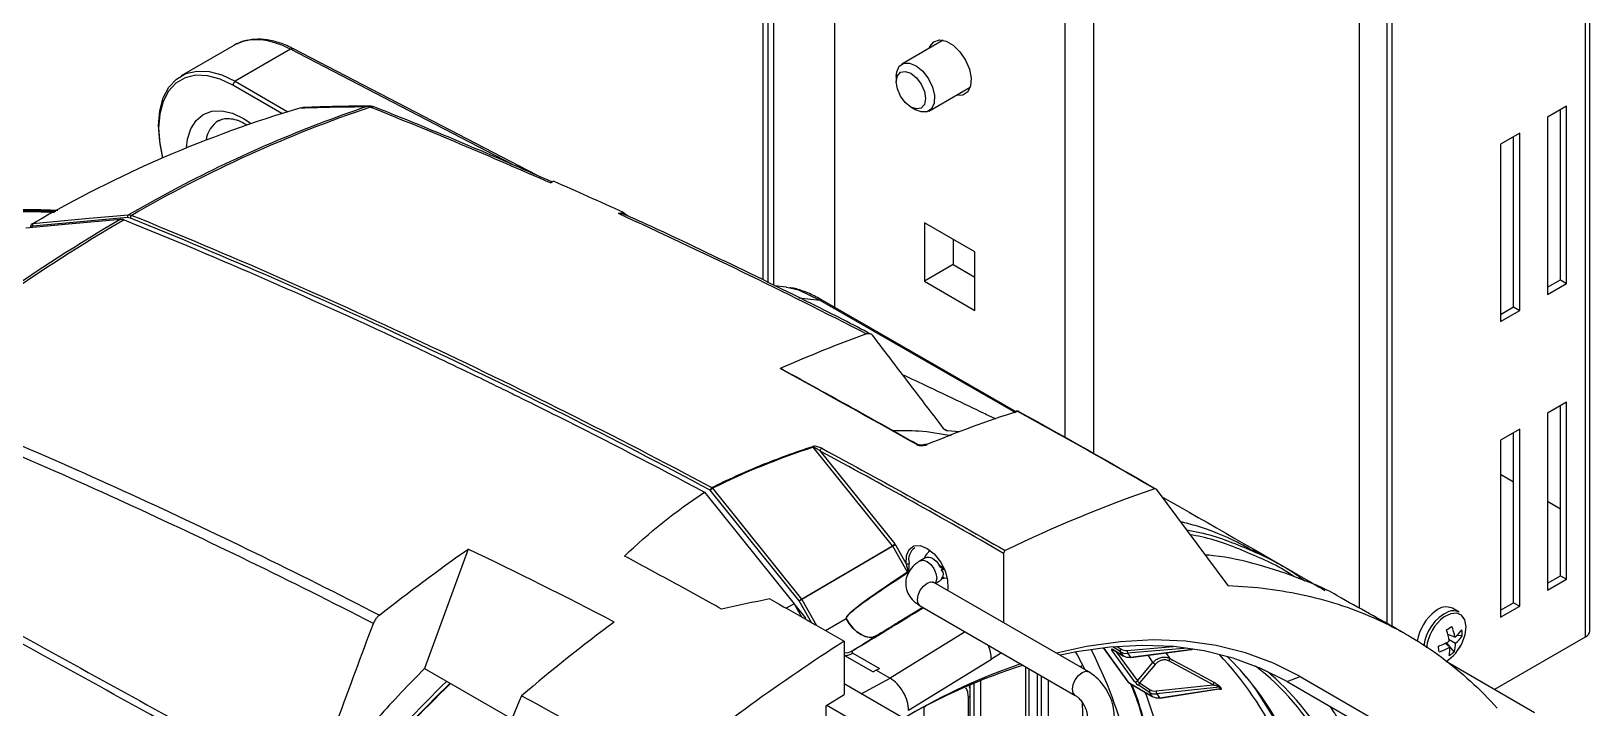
# Model space of a CAD drawing. Extents: x 9.3 to 87.2, y 1.1 to 68.8.
# Drawn here: x 14.1 to 21.28, y 54.69 to 57.81 of the extents above; entities that cross this region are included whole.
import ezdxf

# ---------------------------------------------------------------- set-up
doc = ezdxf.new("R2010")
doc.units = 0
doc.header["$MEASUREMENT"] = 0
doc.layers.add('OBJECT', color=7, linetype='CONTINUOUS')

msp = doc.modelspace()

# ---------------------------------------------------------------- linework, layer by layer
at = {"layer": 'OBJECT'}
for p, q in [((21.2835, 55.044), (21.2835, 60.5761)), ((17.802, 60.53), (17.802, 56.5347)), ((21.263, 55.0154), (21.263, 60.5475)), ((20.3702, 59.93), (20.3702, 55.0652)), ((18.8627, 59.9177), (18.8627, 55.9364)), ((20.2217, 55.1478), (20.2217, 59.8688)), ((20.349, 55.0771), (20.349, 59.8688)), ((18.9949, 59.7855), (18.9949, 55.8623)), ((17.5206, 59.1365), (17.5206, 56.6364)), ((17.4711, 59.1133), (17.4711, 56.6609)), ((17.4942, 59.1239), (17.4942, 56.6495)), ((15.0322, 57.7413), (14.7892, 57.601)), ((15.2945, 57.7237), (15.0391, 57.5762)), ((16.3165, 57.1924), (15.2945, 57.7237)), ((16.4297, 57.1429), (15.3083, 57.7258)), ((18.3019, 57.7655), (18.112, 57.6558)), ((15.2538, 57.4278), (15.0285, 57.5579)), ((15.0391, 57.5762), (15.2816, 57.4363)), ((18.0861, 57.5986), (18.0861, 57.5743)), ((18.237, 57.4393), (18.4269, 57.5489)), ((18.1534, 57.4576), (18.1745, 57.4455)), ((21.1763, 57.4616), (21.0879, 57.4105)), ((21.0879, 57.4105), (21.0879, 56.594)), ((21.148, 56.6614), (21.148, 57.4452)), ((21.1763, 56.645), (21.1763, 57.4616)), ((20.9607, 57.3371), (20.8723, 57.286)), ((20.8723, 57.286), (20.8723, 56.4695)), ((20.9324, 56.5369), (20.9324, 57.3207)), ((20.9607, 56.5205), (20.9607, 57.3371)), ((14.1046, 56.9203), (14.1088, 56.9219)), ((14.5432, 56.9479), (14.1053, 56.9087)), ((16.8285, 56.9712), (16.8485, 56.9559)), ((18.449, 56.7899), (18.2157, 56.9246)), ((18.2157, 56.9246), (18.2157, 56.6551)), ((18.3479, 56.8483), (18.3479, 56.7315)), ((18.449, 56.5204), (18.449, 56.7899)), ((18.3479, 56.7315), (18.2157, 56.6551)), ((18.3479, 56.7315), (18.449, 56.6731)), ((17.5793, 56.6275), (17.5252, 56.6341)), ((18.2157, 56.6551), (18.449, 56.5204)), ((21.0879, 56.6267), (21.148, 56.6614)), ((21.0879, 56.594), (21.1763, 56.645)), ((21.148, 56.6614), (21.1763, 56.645)), ((17.6365, 56.5789), (17.7339, 56.568)), ((17.7339, 56.568), (18.636, 56.0497)), ((18.6387, 56.0525), (17.7449, 56.5677)), ((20.8723, 56.5022), (20.9324, 56.5369)), ((20.8723, 56.4695), (20.9607, 56.5205)), ((20.9324, 56.5369), (20.9607, 56.5205)), ((21.1763, 56.0979), (21.0879, 56.0469)), ((21.0879, 56.0469), (21.0879, 55.2304)), ((21.148, 55.2977), (21.148, 56.0816)), ((21.1763, 55.2814), (21.1763, 56.0979)), ((18.3226, 55.9658), (18.3017, 55.9766)), ((20.9607, 55.9734), (20.8723, 55.9224)), ((20.9607, 55.1569), (20.9607, 55.9734)), ((18.3771, 55.9603), (18.3226, 55.9658)), ((20.8723, 55.9224), (20.8723, 55.1059)), ((20.9324, 55.1732), (20.9324, 55.9571)), ((18.0691, 55.4353), (17.7039, 55.8895)), ((17.7356, 55.872), (18.0794, 55.4443)), ((20.8723, 55.7655), (20.9324, 55.7308)), ((17.6392, 55.1812), (17.2291, 55.6914)), ((17.2394, 55.7004), (17.6496, 55.1902)), ((19.2774, 55.6982), (19.2682, 55.7035)), ((19.2844, 55.6965), (19.6151, 55.2519)), ((17.2021, 55.6826), (17.6152, 55.1687)), ((21.0879, 55.641), (21.148, 55.6063)), ((16.1121, 55.4204), (15.9119, 54.8696)), ((17.6496, 55.1902), (18.0691, 55.4353)), ((18.0706, 55.433), (17.6511, 55.1879)), ((18.1379, 55.3138), (18.0706, 55.433)), ((18.0825, 55.4397), (18.1314, 55.353)), ((18.5812, 55.4006), (18.5812, 55.0809)), ((18.222, 55.3809), (18.1971, 55.3665)), ((18.2838, 55.3457), (18.3078, 55.3319)), ((18.3078, 55.3319), (18.2936, 55.3237)), ((18.9738, 54.8543), (18.2596, 55.2665)), ((18.2668, 55.2624), (18.2845, 55.2726)), ((18.3116, 55.3256), (18.2936, 55.3237)), ((21.0879, 55.263), (21.148, 55.2977)), ((21.0879, 55.2304), (21.1763, 55.2814)), ((21.148, 55.2977), (21.1763, 55.2814)), ((17.6511, 55.1879), (17.7184, 55.0686)), ((17.6152, 55.1687), (17.5787, 55.148)), ((17.6152, 55.1687), (17.6494, 55.108)), ((17.618, 55.1636), (17.6692, 55.1)), ((17.6952, 55.0819), (17.6392, 55.1812)), ((18.2084, 55.1518), (18.0922, 55.081)), ((18.1971, 55.1583), (18.9113, 54.746)), ((20.6805, 55.13), (20.6498, 55.1477)), ((20.8723, 55.1385), (20.9324, 55.1732)), ((20.8723, 55.1059), (20.9607, 55.1569)), ((20.9324, 55.1732), (20.9607, 55.1569)), ((17.7599, 55.0448), (17.8551, 55.0996)), ((18.4044, 55.0387), (18.058, 54.8247)), ((17.8458, 54.9955), (17.8458, 54.7497)), ((17.9922, 55.0202), (17.9924, 55.0203)), ((19.1191, 54.9475), (19.0853, 54.9698)), ((19.1043, 54.9714), (19.1223, 54.9595)), ((19.1503, 54.9529), (19.3633, 54.971)), ((20.6383, 54.9687), (20.6166, 54.9864)), ((20.6584, 54.9466), (20.6224, 54.9895)), ((20.6614, 55.0149), (20.6293, 55.0269)), ((20.6345, 55.025), (20.6297, 55.0253)), ((20.6346, 55.0031), (20.6641, 54.9867)), ((20.6957, 55.0212), (20.6706, 55.0227)), ((20.8453, 54.7743), (21.263, 55.0154)), ((17.8458, 54.9291), (17.848, 54.9302)), ((17.848, 54.9302), (17.9802, 54.8539)), ((17.8854, 54.9413), (18.0085, 54.8702)), ((18.1428, 54.6777), (18.5247, 54.9135)), ((18.5713, 54.9423), (18.5247, 54.9135)), ((19.0404, 54.9651), (19.153, 54.8086)), ((19.041, 54.9652), (19.1549, 54.8069)), ((19.1848, 54.8093), (19.0799, 54.9551)), ((19.086, 54.9567), (19.1332, 54.928)), ((19.0871, 54.9557), (19.1343, 54.927)), ((19.1007, 54.9474), (19.1979, 54.8124)), ((19.1332, 54.928), (19.1191, 54.9475)), ((19.4307, 54.9634), (19.1525, 54.9399)), ((19.1525, 54.9399), (19.1654, 54.922)), ((19.1654, 54.922), (19.4503, 54.9586)), ((19.1675, 54.9207), (19.4487, 54.9568)), ((19.1979, 54.8124), (19.2696, 54.8974)), ((19.3291, 54.9414), (19.3458, 54.917)), ((19.5471, 54.7947), (19.3433, 54.9047)), ((20.6219, 54.9043), (21.0285, 54.6677)), ((15.9119, 54.8696), (16.3139, 54.6375)), ((17.9252, 54.7534), (18.058, 54.8247)), ((17.9943, 54.8615), (17.9802, 54.8539)), ((17.9943, 54.8615), (18.0085, 54.8702)), ((17.9943, 54.8615), (18.058, 54.8247)), ((18.6837, 54.1941), (18.6837, 54.8774)), ((18.6976, 54.8694), (18.6976, 54.2022)), ((18.7359, 54.8472), (18.7359, 54.2243)), ((18.7548, 54.8364), (18.7548, 54.2352)), ((18.9403, 54.8736), (18.94, 54.8844)), ((19.2799, 54.8883), (19.2081, 54.8033)), ((19.8875, 54.8097), (19.9478, 54.8326)), ((19.9478, 54.8326), (20.6813, 54.409)), ((18.3622, 54.5012), (17.8458, 54.7992)), ((18.4208, 54.787), (18.4248, 54.7804)), ((18.4248, 54.7935), (18.4248, 54.4446)), ((18.4437, 54.8016), (18.4437, 54.4169)), ((18.4765, 54.33), (18.4765, 54.8152)), ((18.7876, 54.2541), (18.7876, 54.8174)), ((19.1549, 54.8069), (19.2682, 54.7403)), ((19.1561, 54.8058), (19.2695, 54.7392)), ((19.2542, 54.7599), (19.2053, 54.791)), ((19.2081, 54.8033), (19.257, 54.7721)), ((19.2682, 54.7403), (19.2542, 54.7599)), ((19.2844, 54.7663), (19.5471, 54.7947)), ((19.5758, 54.7843), (19.287, 54.753)), ((19.287, 54.753), (19.2998, 54.7351)), ((19.2998, 54.7351), (19.5791, 54.778)), ((19.3022, 54.7338), (19.575, 54.7757)), ((19.5809, 54.7832), (19.5843, 54.7769)), ((19.8875, 54.8097), (20.6106, 54.3921)), ((17.761, 54.6973), (17.8458, 54.7497)), ((17.761, 54.6973), (17.761, 54.4727)), ((17.7665, 54.7007), (18.2997, 54.3929)), ((18.2204, 54.6947), (18.2148, 54.6915)), ((18.2148, 54.5862), (18.2148, 54.6915)), ((18.4185, 54.6399), (18.4185, 54.7374))]:
    msp.add_line(p, q, dxfattribs=at)
at = {"layer": 'OBJECT', "flags": 128}
for points in [[(18.2378, 57.7284), (18.2414, 57.7373), (18.2592, 57.7586), (18.2851, 57.7669), (18.316, 57.7613), (18.3487, 57.7424), (18.3796, 57.7123), (18.4054, 57.6742), (18.4233, 57.6322), (18.4313, 57.591), (18.4286, 57.5549), (18.4155, 57.5279), (18.3934, 57.5129), (18.3646, 57.5115), (18.3628, 57.5119)], [(18.0861, 57.5986), (18.0882, 57.6195), (18.0999, 57.6454), (18.1207, 57.6596), (18.1479, 57.6602), (18.1784, 57.6473), (18.2083, 57.6223)], [(14.706, 57.2235), (14.691, 57.2981), (14.6856, 57.3721), (14.691, 57.4399), (14.7069, 57.4994), (14.733, 57.5489), (14.7683, 57.5868), (14.8119, 57.6119), (14.8624, 57.6236), (14.9182, 57.6214), (14.9777, 57.6055), (15.0391, 57.5762)], [(15.0285, 57.5579), (14.969, 57.5862), (14.9112, 57.6017), (14.8571, 57.6038), (14.8081, 57.5925), (14.7658, 57.5681), (14.7315, 57.5313), (14.7063, 57.4833), (14.6908, 57.4256), (14.6856, 57.3598), (14.6908, 57.2881), (14.7037, 57.2225)], [(18.1792, 57.5924), (18.2011, 57.5629), (18.2157, 57.5292), (18.2208, 57.4965), (18.2157, 57.4697), (18.201, 57.4529), (18.1792, 57.4487), (18.1534, 57.4576), (18.1276, 57.4785), (18.1058, 57.5079), (18.0912, 57.5416), (18.0861, 57.5743), (18.0912, 57.6011), (18.1058, 57.6179), (18.1277, 57.6221), (18.1535, 57.6132), (18.1792, 57.5924)], [(18.2083, 57.6223), (18.2342, 57.5883), (18.2529, 57.5494), (18.2621, 57.5102), (18.2608, 57.4756), (18.249, 57.4496), (18.2283, 57.4355), (18.201, 57.4349), (18.1745, 57.4455)], [(14.8145, 57.2696), (14.8192, 57.3094), (14.8342, 57.3578), (14.8585, 57.3963), (14.8913, 57.4235), (14.9312, 57.4383), (14.9767, 57.4401), (15.0261, 57.4289), (15.0775, 57.4051), (15.1127, 57.382)], [(14.7796, 57.0886), (14.6853, 57.0383), (14.5468, 56.9611)], [(14.0734, 56.9015), (14.2705, 56.9191), (14.5114, 56.9407)], [(14.1088, 56.9219), (14.1211, 56.923), (14.17, 56.9274), (14.366, 56.9449), (14.5468, 56.9611)], [(17.5793, 56.6275), (17.5824, 56.6276), (17.6356, 56.6152), (17.7339, 56.568), (17.7339, 56.568), (17.7339, 56.568)], [(18.1314, 55.353), (18.1328, 55.3905), (18.1452, 55.4188), (18.1671, 55.4347), (18.1962, 55.4363), (18.2289, 55.4235), (18.2614, 55.3977), (18.2901, 55.3619), (18.3114, 55.3204), (18.3231, 55.2779), (18.3236, 55.2393), (18.3219, 55.2306)], [(18.1971, 55.3666), (18.2115, 55.3693), (18.2284, 55.3635), (18.2453, 55.3498), (18.2596, 55.3305), (18.2692, 55.3084), (18.2726, 55.2869), (18.2692, 55.2693), (18.2654, 55.2632)], [(18.2225, 55.3812), (18.2291, 55.3834), (18.2366, 55.3836), (18.2447, 55.3817), (18.2531, 55.3777), (18.2615, 55.3719), (18.2697, 55.3645), (18.2772, 55.3556), (18.2838, 55.3457)], [(18.1971, 55.1583), (18.1971, 55.1583), (18.1875, 55.1693), (18.1842, 55.1869), (18.1875, 55.2084), (18.1971, 55.2305), (18.2115, 55.2498), (18.2284, 55.2634), (18.2453, 55.2693), (18.2596, 55.2665)], [(18.3227, 55.2866), (18.3187, 55.2859), (18.2936, 55.2829)], [(20.6961, 54.9905), (20.7083, 55.026), (20.7127, 55.0627), (20.7071, 55.0936), (20.6924, 55.1151), (20.6699, 55.1251), (20.6422, 55.1224), (20.6123, 55.1073)], [(17.9928, 55.0206), (17.9782, 55.0146), (17.9615, 55.0135), (17.9431, 55.0174), (17.924, 55.0262), (17.9049, 55.0393), (17.8866, 55.0565), (17.8697, 55.0768), (17.8551, 55.0996)], [(17.8552, 55.0997), (17.8699, 55.0769), (17.8867, 55.0566), (17.905, 55.0395), (17.9241, 55.0263), (17.9432, 55.0175), (17.9615, 55.0136), (17.9783, 55.0146), (17.9929, 55.0206)], [(19.9478, 54.8326), (19.8259, 54.8941), (19.6968, 54.9419), (19.561, 54.9759), (19.4192, 54.9959), (19.2718, 55.0017), (19.1197, 54.9935), (18.9634, 54.9712), (18.8245, 54.9404)], [(19.8875, 54.8097), (19.7672, 54.8703), (19.6399, 54.9175), (19.506, 54.951), (19.3661, 54.9707), (19.2208, 54.9765), (19.0708, 54.9684), (18.9166, 54.9464), (18.8411, 54.9309)], [(18.9127, 54.9457), (18.9219, 54.9292), (18.9554, 54.8649)], [(19.086, 54.9567), (19.0869, 54.9559), (19.0871, 54.9557)], [(19.1332, 54.928), (19.134, 54.9271), (19.1343, 54.927)], [(19.3458, 54.917), (19.3606, 54.909), (19.4197, 54.8771), (19.5496, 54.807)], [(18.9113, 54.746), (18.9017, 54.757), (18.8984, 54.7746), (18.9017, 54.7961), (18.9113, 54.8182), (18.9256, 54.8375), (18.9426, 54.8512), (18.9595, 54.857), (18.9738, 54.8543), (18.9738, 54.8542)], [(19.153, 54.8086), (19.1536, 54.8079), (19.1549, 54.8069)], [(19.1549, 54.8069), (19.1558, 54.806), (19.1561, 54.8058)], [(19.7104, 54.8173), (19.7419, 54.7747), (19.8168, 54.658), (19.8829, 54.5312), (19.9401, 54.3948), (19.9879, 54.2492), (20.0264, 54.0951), (20.0553, 53.9331), (20.0745, 53.7637), (20.0839, 53.5877), (20.0835, 53.4057), (20.0733, 53.2184), (20.0582, 53.0658)], [(19.2695, 54.7392), (19.2692, 54.7394), (19.2682, 54.7403)]]:
    msp.add_lwpolyline(points, dxfattribs=at)
at = {"layer": 'OBJECT'}
for centre, radius, start, end in [((15.3033, 57.7128), 0.0139, 68.56895, 128.87255), ((15.0516, 57.5568), 0.0231, 122.60649, 177.39415), ((16.9277, 52.084), 5.5992, 106.45848, 120.22832), ((17.6044, 51.7112), 6.0656, 108.6697, 120.10793), ((17.5352, 51.8494), 5.9197, 108.60379, 117.74247), ((15.6602, 57.4111), 0.0505, 90.41118, 105.50503), ((15.6505, 57.4268), 0.0332, 68.46569, 96.60086), ((15.6603, 57.4016), 0.06, 68.18921, 90.40673), ((15.6721, 57.4296), 0.0296, 69.19156, 108.55903), ((15.0344, 57.285), 0.1317, 122.99805, 170.97007), ((18.7189, 49.7556), 8.3264, 120.35289, 129.66364), ((18.7379, 49.7461), 8.3344, 120.35275, 129.66367), ((14.1152, 56.9131), 0.0108, 125.82425, 204.00083), ((14.5531, 56.9523), 0.0108, 125.83308, 204.00046), ((14.5693, 56.9471), 0.0137, 123.54982, 185.77333), ((18.6441, 56.0413), 0.015, 61.27611, 107.52734), ((18.6418, 56.048), 0.00788, 57.64257, 105.93242), ((18.6484, 56.0486), 0.0066, 63.60509, 111.49496), ((18.6487, 56.0496), 0.00554, 36.69635, 61.05081), ((18.1844, 55.8947), 0.00821, 82.44922, 114.19111), ((18.2228, 55.8952), 0.00769, 57.1268, 111.88268), ((17.6932, 55.8839), 0.0121, 27.5441, 50.34091), ((17.7503, 55.8719), 0.0147, 119.86432, 179.70066), ((17.244, 55.6913), 0.0149, 122.74413, 179.61266), ((17.2588, 55.6676), 0.0381, 120.53086, 141.23509), ((17.2288, 55.6931), 0.0129, 34.6526, 56.71806), ((21.2339, 49.9983), 6.0264, 108.94506, 116.03491), ((18.0497, 55.4681), 0.0381, 300.53074, 321.23596), ((18.3488, 54.9507), 0.5567, 118.5661, 119.97092), ((18.212, 55.371), 0.0688, 125.83774, 194.23478), ((18.2905, 55.3472), 0.0817, 124.89805, 159.04351), ((18.1372, 55.3696), 0.0175, 250.63611, 297.75913), ((18.1231, 55.3046), 0.0174, 21.2154, 31.82695), ((17.6689, 55.1574), 0.0381, 120.53562, 141.23222), ((17.3737, 55.6689), 0.5552, 298.56417, 299.97288), ((17.6356, 55.1791), 0.0179, 29.61137, 38.49641), ((20.7009, 54.9621), 0.2152, 126.60659, 171.15117), ((20.7136, 54.9535), 0.1962, 114.25161, 173.94755), ((20.6211, 55.0818), 0.0719, 66.46356, 132.50199), ((20.6539, 55.0755), 0.0606, 63.99585, 110.1542), ((17.8475, 55.1129), 0.0153, 299.64402, 300.18728), ((20.7291, 54.9461), 0.1991, 125.92442, 174.40391), ((20.0285, 55.9274), 1.0622, 304.05305, 305.63627), ((20.3174, 54.9457), 0.3223, 9.14653, 18.38733), ((20.4161, 54.9714), 0.2492, 10.07163, 21.86651), ((20.554, 55.1514), 0.1737, 308.19838, 323.27226), ((20.569, 55.0226), 0.1267, 359.36764, 11.37169), ((21.2485, 55.0475), 0.0352, 294.37521, 354.30383), ((22.7037, 47.414), 9.0043, 122.64959, 129.27396), ((20.4767, 55.2614), 0.3086, 290.74278, 301.00885), ((17.611, 54.6799), 2.9894, 5.11571, 5.62362), ((20.5122, 55.1848), 0.2502, 287.74088, 300.26531), ((20.515, 55.0691), 0.1974, 302.49758, 336.54481), ((20.5014, 54.9631), 0.137, 345.97341, 2.34526), ((20.5411, 54.9838), 0.1231, 342.43956, 1.34408), ((20.5644, 55.1097), 0.1583, 309.00908, 326.01366), ((20.4948, 55.0813), 0.2208, 324.28141, 335.72397), ((17.8543, 54.9973), 0.0547, 261.14332, 301.68927), ((17.8514, 54.9849), 0.0553, 267.46009, 307.92182), ((17.0179, 53.9597), 2.2054, 2.0511, 26.90636), ((19.0844, 54.9634), 0.00949, 241.73284, 295.66946), ((19.1306, 54.9509), 0.012, 133.85114, 196.03539), ((19.1756, 54.9505), 0.0255, 174.46427, 204.60859), ((19.1676, 54.9232), 0.00255, 208.96269, 268.32956), ((19.3068, 54.9288), 0.0486, 220.17478, 236.3785), ((19.3338, 54.9131), 0.0126, 318.53964, 18.04115), ((19.4518, 54.951), 0.00777, 65.07349, 101.19013), ((18.3518, 53.7909), 1.6751, 9.54145, 43.1144), ((18.6532, 53.9472), 1.3696, 30.72415, 45.60868), ((18.6469, 53.9487), 1.3731, 30.57481, 45.36805), ((20.559, 55.0638), 0.1536, 299.36395, 310.32517), ((19.5123, 52.2447), 2.7712, 107.68131, 120.15498), ((19.5854, 52.1937), 2.852, 108.94073, 120.38503), ((19.8164, 50.8867), 5.4643, 134.09951, 139.89096), ((19.7173, 50.9504), 5.3319, 133.75638, 139.62332), ((19.7434, 50.9346), 5.3592, 133.83483, 139.66876), ((19.1612, 54.8144), 0.01, 215.7403, 239.56428), ((19.1894, 54.8189), 0.0107, 244.23993, 322.44177), ((19.2162, 54.7949), 0.0116, 134.1942, 199.53818), ((17.2999, 54.0257), 2.0691, 12.24603, 20.78312), ((19.2651, 54.7637), 0.0116, 134.19504, 199.53391), ((19.3076, 54.7639), 0.0233, 174.03988, 207.79307), ((19.5376, 54.8031), 0.0126, 318.56651, 17.91501), ((19.5765, 54.7751), 0.00922, 61.73027, 94.75838), ((19.5799, 54.7687), 0.00927, 61.5926, 94.54747), ((18.4278, 54.7196), 0.02, 98.56584, 117.60831), ((19.3021, 54.7365), 0.00264, 210.93095, 272.93231)]:
    msp.add_arc(centre, radius, start, end, dxfattribs=at)
for centre, major_axis, ratio, start_param, end_param in [((15.2945, 57.3154), (-0.2693, 0.4216), 0.605053, 5.470711, 6.256028), ((18.0653, 55.4301), (-0.00495, 0.00869), 0.60697, 4.698957, 4.978039), ((18.0724, 55.4342), (-0.01, 0.0173), 0.57773, 4.695253, 4.974335), ((19.8619, 56.2562), (2.0068, 1.1566), 0.036146, 2.583097, 3.141256), ((18.6723, 55.5252), (2.5629, 1.5815), 0.026156, 4.382783, 4.51547), ((18.4398, 54.9625), (-0.06, 0.104), 0.577381, 3.927681, 4.531551), ((19.0937, 54.9465), (0.0153, -0.0128), 0.188868, 2.241609, 3.777204), ((19.1566, 54.9932), (0.0493, 0.0342), 0.83533, 3.46946, 4.115232), ((19.1535, 54.9976), (0.0412, 0.0283), 0.844339, 3.473484, 4.119256), ((19.1713, 54.9727), (0.049, 0.0347), 0.770422, 3.4606, 4.106372), ((16.9902, 52.381), (1.9014, 2.9071), 0.585704, 6.019523, 6.038066), ((18.058, 54.7267), (-0.06, 0.104), 0.577381, 3.927681, 5.498478), ((17.607, 52.0156), (2.108, 2.8858), 0.576729, 6.035562, 6.266685), ((17.6168, 52.0084), (2.1155, 2.8988), 0.57675, 6.035304, 6.244158), ((19.1986, 54.8007), (0.0153, -0.0128), 0.188975, 3.777405, 5.313001), ((19.2049, 54.8082), (0.0077, -0.00638), 0.212564, 3.776417, 5.312013), ((19.2916, 54.8055), (0.0484, 0.0355), 0.809852, 3.447902, 4.093674), ((19.2882, 54.8102), (0.0403, 0.0296), 0.813786, 3.446294, 4.092066), ((14.1048, 54.2319), (5.5474, 0.2908), 0.31896, 0.146524, 0.150209), ((19.3063, 54.7851), (0.0483, 0.0356), 0.744859, 3.446143, 4.091915), ((17.6176, 52.0094), (2.1776, 2.9839), 0.57675, 6.054821, 6.088879)]:
    msp.add_ellipse(centre, major_axis=major_axis, ratio=ratio, start_param=start_param, end_param=end_param, dxfattribs=at)
for points, knots in [([(15.3083, 57.7258), (15.2977, 57.731), (15.267, 57.7461), (15.2161, 57.7629), (15.1571, 57.772), (15.1021, 57.7678), (15.0645, 57.7592), (15.0479, 57.749), (15.046, 57.7478)], [0, 0, 0, 0, 0.114359, 0.330863, 0.547319, 0.761875, 0.972764, 1, 1, 1, 1]), ([(15.3414, 57.4538), (15.3429, 57.4542), (15.346, 57.4551), (15.3489, 57.4547), (15.3504, 57.4545)], [0, 0, 0, 0, 0.502124, 1, 1, 1, 1]), ([(15.6599, 57.4616), (15.6594, 57.4616), (15.5571, 57.4615), (15.453, 57.4595), (15.3517, 57.4552), (15.3504, 57.4552)], [0, 0, 0, 0, 0.004372, 0.987905, 1, 1, 1, 1]), ([(16.5012, 57.1116), (16.3999, 57.1563), (16.1475, 57.2677), (15.8748, 57.3806), (15.7034, 57.4488), (15.6826, 57.4571)], [0, 0, 0, 0, 0.3702591, 0.9234328, 1, 1, 1, 1]), ([(14.9636, 57.3948), (14.9685, 57.3977), (14.9795, 57.4042), (15.0031, 57.4067), (15.0352, 57.4019), (15.0659, 57.3917), (15.0862, 57.379), (15.0926, 57.375)], [0, 0, 0, 0, 0.190936, 0.428121, 0.651342, 0.889594, 1, 1, 1, 1]), ([(14.2127, 56.9762), (14.1549, 56.9778), (14.0203, 56.9815), (13.8895, 56.9749), (13.815, 56.9712)], [0, 0, 0, 0, 0.430334, 1, 1, 1, 1]), ([(14.2211, 56.9805), (14.1911, 56.9817), (14.0867, 56.9857), (13.9567, 56.9828), (13.8584, 56.9768), (13.8315, 56.9752)], [0, 0, 0, 0, 0.226735, 0.788994, 1, 1, 1, 1]), ([(13.8101, 56.9683), (13.8307, 56.9695), (13.934, 56.9752), (14.065, 56.9792), (14.1781, 56.9738), (14.2056, 56.9724)], [0, 0, 0, 0, 0.159099, 0.795842, 1, 1, 1, 1]), ([(14.1047, 56.9203), (14.1036, 56.9198), (14.1005, 56.9183), (14.0972, 56.9131), (14.0952, 56.9076), (14.0955, 56.9038), (14.0956, 56.9026)], [0, 0, 0, 0, 0.159093, 0.49401, 0.838182, 1, 1, 1, 1]), ([(14.1053, 56.9087), (14.104, 56.9083), (14.1015, 56.9076), (14.0994, 56.9056), (14.0991, 56.9039), (14.0991, 56.9038)], [0, 0, 0, 0, 0.489293, 0.978599, 1, 1, 1, 1]), ([(14.5263, 56.9381), (14.9659, 56.7604), (15.4083, 56.5673), (15.9651, 56.3062), (16.0767, 56.253), (16.2024, 56.1921), (16.2163, 56.1853), (16.2443, 56.1717), (16.2585, 56.1648), (16.3008, 56.1441), (16.3854, 56.1025), (16.47, 56.0604), (16.7519, 55.9192), (16.9771, 55.8026), (17.2021, 55.6826)], [0, 0, 0, 0, 0.5, 0.5, 0.625, 0.625, 0.640625, 0.640625, 0.65625, 0.65625, 0.6875, 0.75, 0.75, 1, 1, 1, 1]), ([(14.5617, 56.9585), (15.0047, 56.7794), (15.4496, 56.5851), (16.3415, 56.1666), (16.7883, 55.9426), (17.2359, 55.7038)], [0, 0, 0, 0, 0.5, 0.5, 1, 1, 1, 1]), ([(16.8042, 56.9679), (16.8106, 56.9681), (16.822, 56.9684), (16.8329, 56.9629), (16.8376, 56.9604)], [0, 0, 0, 0, 0.557331, 1, 1, 1, 1]), ([(17.9694, 56.411), (17.9271, 56.4331), (17.7321, 56.5346), (17.385, 56.7043), (17.05, 56.8649), (16.8681, 56.9471), (16.8378, 56.9608)], [0, 0, 0, 0, 0.111961, 0.516237, 0.919409, 1, 1, 1, 1]), ([(17.7444, 56.5674), (17.74, 56.57), (17.7157, 56.5844), (17.6712, 56.6045), (17.6257, 56.621), (17.6012, 56.6239), (17.5954, 56.6245)], [0, 0, 0, 0, 0.089619, 0.4957134, 0.8813469, 1, 1, 1, 1]), ([(17.7446, 56.5671), (17.7433, 56.5679), (17.7403, 56.5696), (17.7362, 56.5686), (17.7339, 56.568)], [0, 0, 0, 0, 0.425238, 1, 1, 1, 1]), ([(17.949, 56.4125), (17.9518, 56.4135), (17.9545, 56.4141), (17.9598, 56.4146), (17.9624, 56.4144), (17.9696, 56.4127), (17.9737, 56.4099), (17.9769, 56.4057)], [0, 0, 0, 0, 0.25, 0.25, 0.5, 0.5, 1, 1, 1, 1]), ([(18.306, 55.9745), (18.2577, 56.0376), (18.2095, 56.1008), (18.1614, 56.1638), (18.0999, 56.2445), (18.0384, 56.3251), (17.9769, 56.4057)], [0.00042223, 0.00042223, 0.00042223, 0.00042223, 0.00998302, 0.00998302, 0.00998302, 0.02220394, 0.02220394, 0.02220394, 0.02220394]), ([(17.5591, 56.2504), (17.6667, 56.1912), (17.8736, 56.0775), (18.0834, 55.9598), (18.1841, 55.9034)], [0, 0, 0, 0, 0.520104, 1, 1, 1, 1]), ([(18.5435, 56.0197), (18.5253, 56.0285), (18.479, 56.051), (18.3766, 56.1003), (18.2523, 56.1597), (18.156, 56.2049), (18.1157, 56.2238)], [0, 0, 0, 0, 0.128175, 0.325018, 0.717424, 1, 1, 1, 1]), ([(15.6758, 55.0773), (15.2938, 55.2737), (14.9127, 55.4593), (14.1515, 55.8076), (13.7718, 55.9704), (13.3936, 56.122)], [0, 0, 0, 0, 0.5, 0.5, 1, 1, 1, 1]), ([(13.4182, 56.1619), (13.797, 56.0103), (14.1773, 55.8474), (14.9396, 55.4987), (15.3211, 55.3129), (15.7037, 55.1163)], [0, 0, 0, 0, 0.5, 0.5, 1, 1, 1, 1]), ([(19.2682, 55.7035), (19.1645, 55.7633), (18.9573, 55.8829), (18.7497, 55.9974), (18.646, 56.0547)], [0, 0, 0, 0, 0.500349, 1, 1, 1, 1]), ([(18.306, 55.9745), (18.3081, 55.9718), (18.3105, 55.9697), (18.3161, 55.9667), (18.3192, 55.9659), (18.3226, 55.9658)], [0, 0, 0, 0, 0.5, 0.5, 1, 1, 1, 1]), ([(18.0703, 55.967), (18.1103, 55.9674), (18.2032, 55.9683), (18.2897, 55.9526), (18.339, 55.9436)], [0, 0, 0, 0, 0.43011, 1, 1, 1, 1]), ([(18.181, 55.9022), (18.184, 55.9005), (18.1878, 55.8992), (18.1961, 55.8975), (18.2005, 55.8972), (18.2089, 55.8974), (18.213, 55.8978), (18.2205, 55.8993), (18.2239, 55.9003), (18.227, 55.9016)], [0, 0, 0, 0, 0.25, 0.25, 0.5, 0.5, 0.75, 0.75, 1, 1, 1, 1]), ([(18.2198, 55.9024), (18.2188, 55.902), (18.2157, 55.9006), (18.2085, 55.8993), (18.2005, 55.8991), (18.1945, 55.8998), (18.1904, 55.9008), (18.1879, 55.9018), (18.1868, 55.9025), (18.1866, 55.9026), (18.1865, 55.9027)], [0, 0, 0, 0, 0.13398, 0.3947, 0.57901, 0.714076, 0.816256, 0.901657, 0.976956, 1, 1, 1, 1]), ([(17.2359, 55.7038), (17.3099, 55.7408), (17.3857, 55.775), (17.5409, 55.8382), (17.6201, 55.867), (17.7009, 55.8932)], [0, 0, 0, 0, 0.5, 0.5, 1, 1, 1, 1]), ([(17.743, 55.8847), (17.7374, 55.8877), (17.731, 55.8902), (17.7202, 55.893), (17.7164, 55.8937), (17.7085, 55.8944), (17.7043, 55.8943), (17.7009, 55.8932)], [0, 0, 0, 0, 0.5, 0.5, 0.75, 0.75, 1, 1, 1, 1]), ([(17.7039, 55.8895), (17.7054, 55.8897), (17.7071, 55.8893), (17.7101, 55.8883), (17.7116, 55.8876), (17.7159, 55.8856), (17.7186, 55.8841), (17.7264, 55.8792), (17.7312, 55.8757), (17.7356, 55.872)], [0, 0, 0, 0, 0.125, 0.125, 0.25, 0.25, 0.5, 0.5, 1, 1, 1, 1]), ([(12.7278, 55.7288), (12.8048, 55.6891), (13.0582, 55.5586), (13.4896, 55.3288), (14.2019, 54.9406), (14.8333, 54.5913), (15.2903, 54.3378), (15.3823, 54.2867)], [0, 0, 0, 0, 0.088409, 0.290815, 0.493225, 0.89796, 1, 1, 1, 1]), ([(15.3663, 54.2591), (15.2743, 54.3102), (14.8175, 54.5639), (14.1866, 54.9138), (13.4754, 55.3032), (13.0491, 55.5316), (12.8005, 55.6607), (12.7278, 55.6984)], [0, 0, 0, 0, 0.102549, 0.509287, 0.712654, 0.916018, 1, 1, 1, 1]), ([(19.3095, 55.6628), (19.5348, 55.5341), (19.7854, 55.391), (20.0365, 55.2448), (20.0617, 55.2301)], [0, 0, 0, 0, 0.899488, 1, 1, 1, 1]), ([(19.7263, 55.4141), (19.7034, 55.4271), (19.6241, 55.4719), (19.5129, 55.516), (19.4218, 55.5403), (19.3953, 55.5473)], [0, 0, 0, 0, 0.223553, 0.774721, 1, 1, 1, 1]), ([(19.4245, 55.5081), (19.4452, 55.5045), (19.5483, 55.4863), (19.713, 55.4206), (19.8743, 55.3449), (19.9525, 55.2865), (19.9701, 55.2734)], [0, 0, 0, 0, 0.101785, 0.507994, 0.889406, 1, 1, 1, 1]), ([(19.9226, 55.2918), (19.9223, 55.292), (19.8607, 55.3367), (19.7176, 55.4), (19.5571, 55.4659), (19.458, 55.4836), (19.4404, 55.4867)], [0, 0, 0, 0, 0.0019486, 0.440557, 0.9009019, 1, 1, 1, 1]), ([(18.5889, 55.4131), (18.5869, 55.4122), (18.5849, 55.4102), (18.5821, 55.4056), (18.5812, 55.4028), (18.5812, 55.4006)], [0, 0, 0, 0, 0.5, 0.5, 1, 1, 1, 1]), ([(19.8354, 55.3589), (19.8168, 55.3689), (19.7809, 55.3882), (19.7449, 55.4074), (19.7277, 55.4166)], [0, 0, 0, 0, 0.520209, 1, 1, 1, 1]), ([(18.1971, 55.3665), (18.1899, 55.3619), (18.1718, 55.3504), (18.1494, 55.3265), (18.1331, 55.2947), (18.128, 55.2595), (18.135, 55.2248), (18.1527, 55.1941), (18.1745, 55.1725), (18.191, 55.1622), (18.1971, 55.1583)], [0, 0, 0, 0, 0.0966291, 0.2412786, 0.3766244, 0.5088719, 0.6478422, 0.7811359, 0.9180973, 1, 1, 1, 1]), ([(18.1314, 55.353), (18.1333, 55.3468), (18.135, 55.3403), (18.1371, 55.3303), (18.1378, 55.327), (18.1385, 55.3219), (18.1388, 55.3202), (18.1389, 55.3176), (18.1389, 55.3168), (18.1387, 55.3151), (18.1385, 55.3142), (18.1379, 55.3138)], [0, 0, 0, 0, 0.5, 0.5, 0.75, 0.75, 0.875, 0.875, 0.9375, 0.9375, 1, 1, 1, 1]), ([(18.1393, 55.3109), (18.1407, 55.3118), (18.1417, 55.3134), (18.1432, 55.3169), (18.1437, 55.3188), (18.1448, 55.3245), (18.1452, 55.3284), (18.1458, 55.336), (18.1459, 55.3398), (18.1459, 55.3472), (18.1457, 55.3507), (18.1454, 55.3541)], [0, 0, 0, 0, 0.125, 0.125, 0.25, 0.25, 0.5, 0.5, 0.75, 0.75, 1, 1, 1, 1]), ([(18.3078, 55.3319), (18.3062, 55.3312), (18.3032, 55.3299), (18.2983, 55.3306), (18.2936, 55.3332), (18.2885, 55.3382), (18.2856, 55.3429), (18.2838, 55.3457)], [0, 0, 0, 0, 0.17604, 0.352004, 0.53006, 0.718749, 1, 1, 1, 1]), ([(20.1394, 55.1934), (20.1393, 55.1935), (20.0807, 55.2306), (19.9532, 55.2844), (19.7563, 55.3504), (19.6076, 55.385), (19.5226, 55.3922), (19.5099, 55.3933)], [0, 0, 0, 0, 0.000732, 0.317917, 0.630514, 0.944731, 1, 1, 1, 1]), ([(18.1393, 55.3109), (18.0896, 55.2787), (18.0402, 55.246), (17.9671, 55.1956), (17.9428, 55.1785), (17.9072, 55.1518), (17.8954, 55.1428), (17.8783, 55.1285), (17.8726, 55.1236), (17.8646, 55.1158), (17.862, 55.1131), (17.8584, 55.1087), (17.8572, 55.1071), (17.8558, 55.1046), (17.8554, 55.1038), (17.8548, 55.1018), (17.8547, 55.1007), (17.8552, 55.0997)], [0, 0, 0, 0, 0.5, 0.5, 0.75, 0.75, 0.875, 0.875, 0.9375, 0.9375, 0.96875, 0.96875, 0.984375, 0.984375, 0.992188, 0.992188, 1, 1, 1, 1]), ([(18.2596, 55.2665), (18.2577, 55.2678), (18.2532, 55.2708), (18.253, 55.2712), (18.2529, 55.2715)], [0, 0, 0, 0, 0.438585, 1, 1, 1, 1]), ([(18.2838, 55.2723), (18.2856, 55.2734), (18.2887, 55.2754), (18.2943, 55.2805), (18.2996, 55.2853), (18.3043, 55.2889), (18.3068, 55.2905), (18.3078, 55.2911)], [0, 0, 0, 0, 0.287913, 0.494977, 0.703009, 0.889456, 1, 1, 1, 1]), ([(18.2936, 55.3237), (18.2961, 55.3206), (18.3011, 55.3144), (18.3031, 55.3033), (18.3003, 55.2922), (18.2959, 55.286), (18.2936, 55.2829)], [0, 0, 0, 0, 0.263962, 0.530258, 0.765274, 1, 1, 1, 1]), ([(17.5032, 55.1906), (17.5599, 55.1588), (17.6166, 55.1268), (17.6769, 55.0925), (17.6805, 55.0904), (17.6877, 55.0863), (17.6985, 55.0801), (17.7237, 55.0658), (17.774, 55.0369), (17.8171, 55.0121), (17.8458, 54.9955)], [0, 0, 0, 0, 0.5, 0.5, 0.53125, 0.53125, 0.5625, 0.625, 0.75, 1, 1, 1, 1]), ([(19.6151, 55.2519), (19.7394, 55.2478), (19.8592, 55.2326), (20.0322, 55.1934), (20.0886, 55.1776), (20.1986, 55.1406), (20.2523, 55.1194), (20.3309, 55.0836), (20.3567, 55.071), (20.4075, 55.0445), (20.4326, 55.0306), (20.5064, 54.9871), (20.554, 54.9555), (20.6921, 54.8532), (20.7777, 54.7749), (20.8569, 54.6865)], [0, 0, 0, 0, 0.25, 0.25, 0.375, 0.375, 0.5, 0.5, 0.5625, 0.5625, 0.625, 0.625, 0.75, 0.75, 1, 1, 1, 1]), ([(20.4268, 55.0336), (20.3799, 55.0599), (20.2846, 55.1133), (20.1884, 55.1663), (20.1394, 55.1933)], [0, 0, 0, 0, 0.491141, 1, 1, 1, 1]), ([(15.7037, 55.1163), (15.7007, 55.114), (15.6979, 55.1114), (15.6924, 55.1056), (15.6898, 55.1025), (15.6826, 55.0924), (15.6786, 55.085), (15.6758, 55.0773)], [0, 0, 0, 0, 0.25, 0.25, 0.5, 0.5, 1, 1, 1, 1]), ([(15.3823, 54.2867), (15.4252, 54.4024), (15.468, 54.5181), (15.511, 54.6338), (15.5659, 54.7816), (15.6208, 54.9295), (15.6758, 55.0773)], [0.00042223, 0.00042223, 0.00042223, 0.00042223, 0.00998302, 0.00998302, 0.00998302, 0.02220394, 0.02220394, 0.02220394, 0.02220394]), ([(17.9929, 55.0206), (17.9976, 55.0235), (18.0214, 55.0379), (18.0544, 55.0579), (18.0826, 55.0751), (18.0919, 55.0808)], [0, 0, 0, 0, 0.143728, 0.718637, 1, 1, 1, 1]), ([(17.883, 54.9508), (17.8843, 54.9516), (17.8855, 54.9524), (17.8867, 54.9532), (17.9007, 54.962), (17.9146, 54.9709), (17.9284, 54.9797), (17.939, 54.9864), (17.9495, 54.9931), (17.96, 54.9997), (17.9655, 55.0032), (17.971, 55.0067), (17.9764, 55.0102), (17.9792, 55.012), (17.9821, 55.0138), (17.9849, 55.0155), (17.9863, 55.0164), (17.9877, 55.0174), (17.9891, 55.0182), (17.9898, 55.0187), (17.9905, 55.0191), (17.9912, 55.0196), (17.9916, 55.0198), (17.9919, 55.02), (17.9922, 55.0202), (17.9924, 55.0203), (17.9925, 55.0204), (17.9927, 55.0205), (17.9927, 55.0205), (17.9928, 55.0206), (17.9928, 55.0206)], [0.000245311, 0.000245311, 0.000245311, 0.000245311, 0.000381889, 0.000381889, 0.000381889, 0.001909465, 0.001909465, 0.001909465, 0.003073594, 0.003073594, 0.003073594, 0.003685499, 0.003685499, 0.003685499, 0.004004678, 0.004004678, 0.004004678, 0.004169674, 0.004169674, 0.004169674, 0.004253994, 0.004253994, 0.004253994, 0.004296438, 0.004296438, 0.004296438, 0.004317388, 0.004317388, 0.004317388, 0.004329159, 0.004329159, 0.004329159, 0.004329159]), ([(17.9928, 55.0206), (17.9928, 55.0206), (17.9928, 55.0206), (17.9929, 55.0206), (17.9929, 55.0206), (17.9929, 55.0206), (17.9929, 55.0206)], [0, 0, 0, 0, 0.000002883448, 0.000002883448, 0.000002883448, 0.000006071654, 0.000006071654, 0.000006071654, 0.000006071654]), ([(17.8819, 54.9499), (17.8806, 54.9484), (17.8806, 54.9467), (17.882, 54.9437), (17.8835, 54.9424), (17.8854, 54.9413)], [0, 0, 0, 0, 0.5, 0.5, 1, 1, 1, 1]), ([(19.0841, 54.9573), (19.0841, 54.9573), (19.084, 54.9574), (19.0845, 54.9572), (19.0855, 54.9567), (19.0866, 54.956), (19.0871, 54.9557)], [0, 0, 0, 0, 0.0535089, 0.3267419, 0.6931733, 1, 1, 1, 1]), ([(19.2696, 54.8974), (19.2744, 54.9022), (19.284, 54.9117), (19.3026, 54.9205), (19.3218, 54.9237), (19.3364, 54.9215), (19.3437, 54.918), (19.3458, 54.917)], [0, 0, 0, 0, 0.226667, 0.453346, 0.679575, 0.905564, 1, 1, 1, 1]), ([(19.3433, 54.9047), (19.3388, 54.9066), (19.3299, 54.9102), (19.3139, 54.9093), (19.2982, 54.9039), (19.2868, 54.8959), (19.2814, 54.8901), (19.2799, 54.8883)], [0, 0, 0, 0, 0.225842, 0.451691, 0.677454, 0.903411, 1, 1, 1, 1]), ([(19.4503, 54.9586), (19.4505, 54.9584), (19.4508, 54.9581), (19.4508, 54.9576), (19.4503, 54.957), (19.4493, 54.9569), (19.4487, 54.9568)], [0, 0, 0, 0, 0.150234, 0.299908, 0.545088, 1, 1, 1, 1]), ([(15.9119, 54.8696), (15.8392, 54.797), (15.7678, 54.7217), (15.6279, 54.5658), (15.5593, 54.4852), (15.425, 54.3188), (15.3597, 54.2336), (15.2645, 54.1026), (15.2333, 54.0584), (15.1717, 53.9691), (15.1413, 53.9238), (15.0519, 53.7868), (14.9945, 53.6941), (14.9119, 53.5528), (14.8849, 53.5053), (14.8321, 53.4097), (14.8062, 53.3615), (14.7306, 53.2163), (14.6828, 53.1187), (14.6151, 52.9713), (14.5932, 52.922), (14.5613, 52.8477), (14.5508, 52.8229), (14.5303, 52.7732), (14.5201, 52.7483), (14.51, 52.7234)], [0, 0, 0, 0, 0.125, 0.125, 0.25, 0.25, 0.375, 0.375, 0.4375, 0.4375, 0.5, 0.5, 0.625, 0.625, 0.6875, 0.6875, 0.75, 0.75, 0.875, 0.875, 0.9375, 0.9375, 0.96875, 0.96875, 1, 1, 1, 1]), ([(19.0917, 54.6501), (19.0913, 54.6585), (19.0904, 54.6816), (19.0806, 54.7204), (19.061, 54.7643), (19.0335, 54.8044), (19.0037, 54.8349), (18.9825, 54.8487), (18.9738, 54.8543)], [0, 0, 0, 0, 0.108756, 0.297163, 0.485638, 0.674932, 0.867553, 1, 1, 1, 1]), ([(18.4185, 54.7374), (18.4181, 54.7461), (18.4173, 54.7631), (18.4103, 54.7749), (18.4069, 54.7806)], [0, 0, 0, 0, 0.514046, 1, 1, 1, 1]), ([(19.1648, 54.8007), (19.17, 54.7891), (19.2096, 54.6996), (19.2341, 54.5954), (19.2556, 54.5047)], [0, 0, 0, 0, 0.1292005, 1, 1, 1, 1]), ([(19.2551, 54.5148), (19.2337, 54.6097), (19.2112, 54.7094), (19.1724, 54.7933), (19.1705, 54.7973)], [0, 0, 0, 0, 0.951175, 1, 1, 1, 1]), ([(19.5471, 54.7947), (19.553, 54.7934), (19.5601, 54.7918), (19.5687, 54.7886), (19.5717, 54.7873), (19.5739, 54.7861), (19.575, 54.7853), (19.5756, 54.7846), (19.5757, 54.7843), (19.5758, 54.7843)], [0, 0, 0, 0, 0.608121, 0.72234, 0.850715, 0.90054, 0.950798, 0.98371, 1, 1, 1, 1]), ([(19.5496, 54.807), (19.5537, 54.8046), (19.5607, 54.8006), (19.57, 54.794), (19.5758, 54.7892), (19.5793, 54.7857), (19.5804, 54.784), (19.5809, 54.7832)], [0, 0, 0, 0, 0.37446, 0.637872, 0.793111, 0.896217, 1, 1, 1, 1]), ([(19.575, 54.7759), (19.5761, 54.776), (19.5778, 54.7762), (19.5791, 54.777), (19.5791, 54.7777), (19.5791, 54.778)], [0, 0, 0, 0, 0.527858, 0.816861, 1, 1, 1, 1]), ([(19.5843, 54.7769), (19.5845, 54.7764), (19.585, 54.7751), (19.5845, 54.7736), (19.5821, 54.7732), (19.579, 54.7734), (19.5763, 54.7745), (19.5754, 54.7749)], [0, 0, 0, 0, 0.111773, 0.280005, 0.568087, 0.85444, 1, 1, 1, 1]), ([(18.9113, 54.746), (18.9137, 54.7445), (18.9196, 54.7407), (18.9319, 54.7295), (18.9456, 54.712), (18.9575, 54.6903), (18.9647, 54.6693), (18.9666, 54.6561), (18.9667, 54.6512), (18.9667, 54.6501)], [0, 0, 0, 0, 0.104184, 0.260449, 0.432549, 0.616627, 0.802888, 0.958366, 1, 1, 1, 1]), ([(18.9395, 54.3523), (18.9439, 54.4464), (18.9496, 54.5685), (18.9457, 54.6853), (18.9447, 54.7121)], [0, 0, 0, 0, 0.770327, 1, 1, 1, 1])]:
    msp.add_open_spline(points, degree=3, knots=knots, dxfattribs=at)
for points in [[(15.3414, 57.4538), (15.4427, 57.4572), (15.5446, 57.4592), (15.6467, 57.4598)], [(15.6627, 57.4577), (15.939, 57.3471), (16.2158, 57.2304), (16.4933, 57.1077)], [(16.5062, 57.1161), (16.5019, 57.1134), (16.4975, 57.1106), (16.4933, 57.1077)], [(16.8285, 56.9712), (16.721, 57.0204), (16.6136, 57.0687), (16.5062, 57.1161)], [(14.5114, 56.9407), (14.516, 56.9411), (14.521, 56.9402), (14.5263, 56.9381)], [(14.5557, 56.9457), (14.5512, 56.9475), (14.5471, 56.9482), (14.5432, 56.9479)], [(14.5468, 56.9611), (14.5514, 56.9615), (14.5564, 56.9606), (14.5617, 56.9585)], [(17.2291, 55.6914), (16.7812, 55.9303), (15.8877, 56.3782), (14.9989, 56.7665), (14.5557, 56.9457)], [(16.8042, 56.9679), (16.8123, 56.969), (16.8205, 56.9701), (16.8285, 56.9712)], [(16.8042, 56.9679), (17.1849, 56.7938), (17.5667, 56.6087), (17.949, 56.4125)], [(17.949, 56.4125), (17.8182, 56.3647), (17.6855, 56.3112), (17.5512, 56.2519)], [(18.181, 55.9022), (17.9691, 56.0214), (17.7591, 56.138), (17.5512, 56.2519)], [(18.646, 56.0547), (18.5062, 56.0105), (18.3665, 55.9594), (18.227, 55.9016)], [(18.6531, 56.0529), (18.8637, 55.9375), (19.0742, 55.8187), (19.2844, 55.6965)], [(17.7039, 55.8895), (17.5425, 55.8372), (17.3872, 55.7741), (17.2394, 55.7004)], [(18.5812, 55.4006), (18.2993, 55.5634), (18.0174, 55.7206), (17.7356, 55.872)], [(17.743, 55.8847), (18.0248, 55.7332), (18.3068, 55.576), (18.5889, 55.4131)], [(19.2844, 55.6965), (19.2829, 55.6986), (19.2803, 55.6992), (19.2774, 55.6982)], [(16.8334, 55.3883), (16.9465, 55.4963), (17.0693, 55.5945), (17.2021, 55.6826)], [(15.7037, 55.1163), (15.8399, 55.2223), (15.9759, 55.3237), (16.1121, 55.4204)], [(16.7855, 55.0839), (16.5627, 55.201), (16.3382, 55.3132), (16.1121, 55.4204)], [(17.2802, 55.144), (17.2057, 55.1855), (17.0568, 55.2677), (16.9079, 55.3483), (16.8334, 55.3883)], [(17.5032, 55.1906), (17.4288, 55.1758), (17.3545, 55.1603), (17.2802, 55.144)], [(16.7855, 55.0839), (16.6415, 54.9772), (16.4994, 54.8641), (16.3594, 54.7444)], [(17.883, 54.9508), (17.8826, 54.9505), (17.8822, 54.9502), (17.8819, 54.9499)], [(16.3594, 54.7444), (16.2424, 54.4697), (16.1253, 54.1951), (16.0079, 53.9206)], [(16.3594, 54.7444), (16.5738, 54.6276), (16.7885, 54.5076), (17.0037, 54.3845)]]:
    msp.add_open_spline(points, degree=3, dxfattribs=at)

doc.saveas('drawing.dxf')
